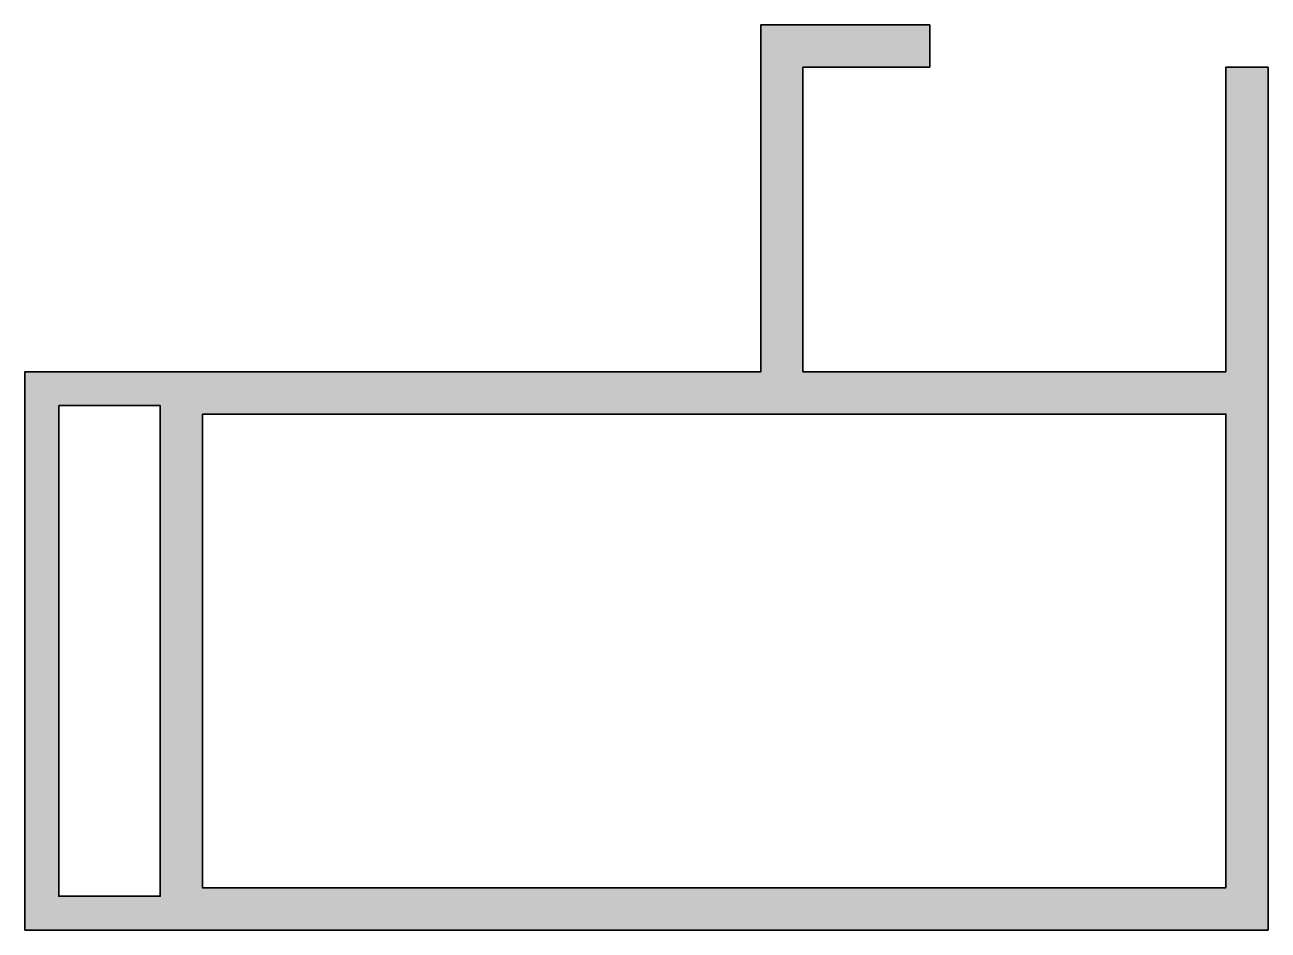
# Model space of a CAD drawing. Header units: millimetres. Extents: x 184650 to 192000, y 13400 to 18750.
import ezdxf

# ---------------------------------------------------------------- set-up
doc = ezdxf.new("R2010")
doc.units = ezdxf.units.MM
doc.header["$MEASUREMENT"] = 0
doc.layers.add('NDC_S_HATCH COLUMN AND WALL', color=251, linetype='Continuous', lineweight=13)
doc.layers.add('NDC_S_WALL', color=6, linetype='Continuous', lineweight=35)

msp = doc.modelspace()

# ---------------------------------------------------------------- hatches: boundary and pattern name
at = {"layer": 'NDC_S_HATCH COLUMN AND WALL'}
h = msp.add_hatch(color=256, dxfattribs=at)
h.dxf.hatch_style = 1
h.paths.add_polyline_path([(192000, 18500), (191750, 18500), (191750, 16700), (189250, 16700), (189250, 18500), (190000, 18500), (190000, 18750), (189000, 18750), (189000, 16700), (184650, 16700), (184650, 13400), (192000, 13400)])
h.paths.add_polyline_path([(191750, 13650), (185700, 13650), (185700, 16450), (191750, 16450)], flags=16)
h.paths.add_polyline_path([(185450, 13600), (184850, 13600), (184850, 16500), (185450, 16500)], flags=16)

# ---------------------------------------------------------------- linework, layer by layer
at = {"layer": 'NDC_S_WALL'}
msp.add_lwpolyline([(190000, 18500), (190000, 18750), (189000, 18750), (189000, 16700), (184650, 16700), (184650, 13400), (192000, 13400), (192000, 18500), (191750, 18500), (191750, 16700), (189250, 16700), (189250, 18500), (190000, 18500)], dxfattribs=at)
for points in [[(184850, 16500), (185450, 16500), (185450, 13600), (184850, 13600)], [(185700, 16450), (191750, 16450), (191750, 13650), (185700, 13650)]]:
    msp.add_lwpolyline(points, close=True, dxfattribs=at)

doc.saveas('drawing.dxf')
